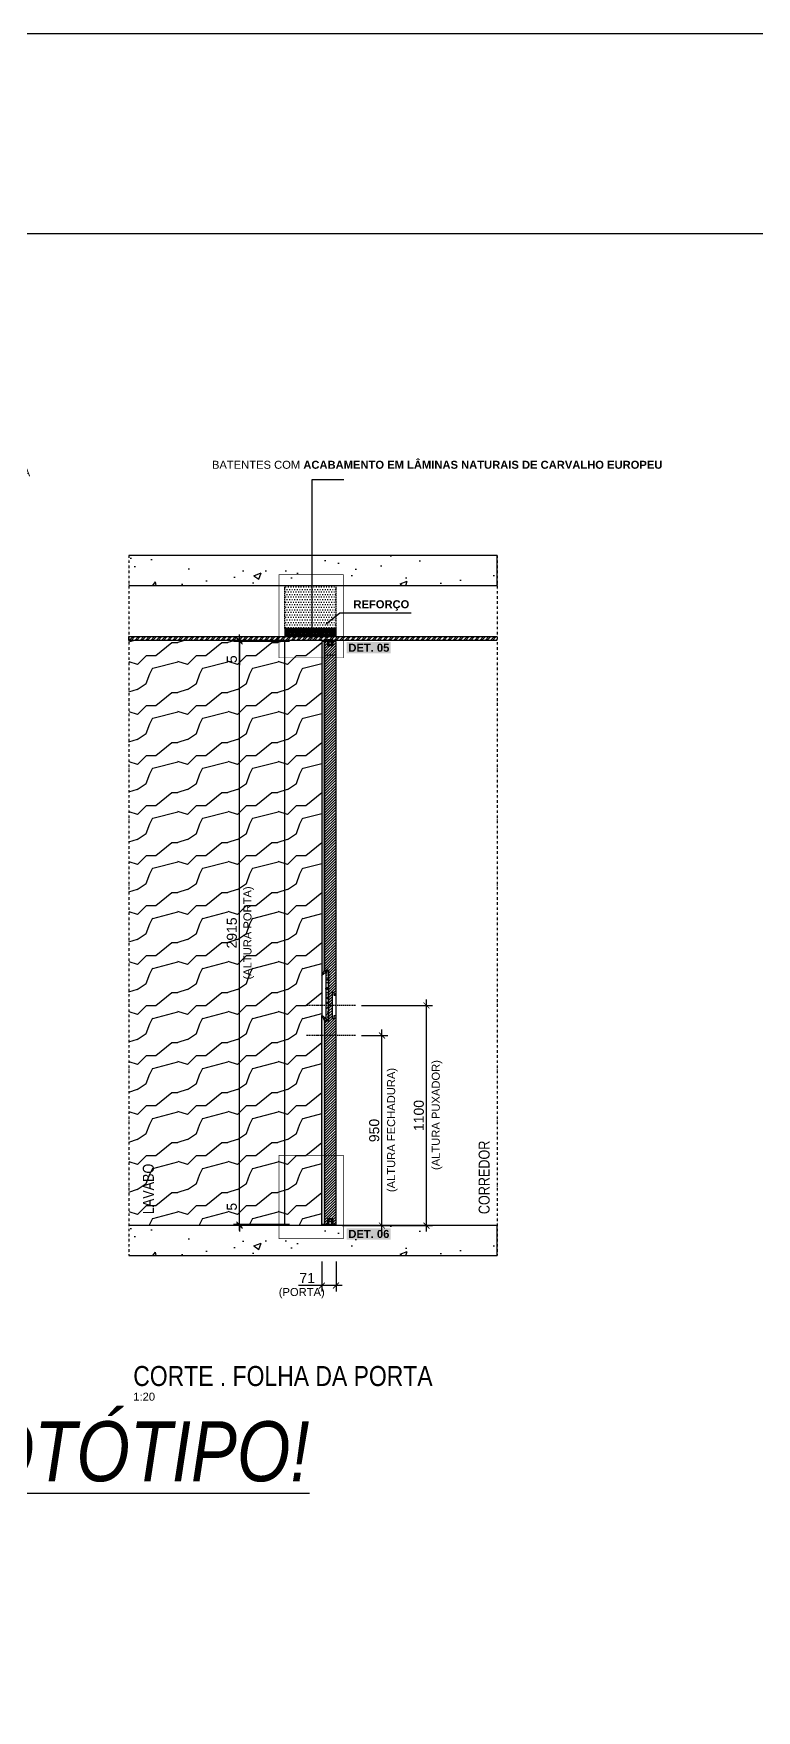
# Model space of a CAD drawing. Header units: millimetres. Extents: x -63251 to 507826, y 5339 to 217512.
# Drawn here: x 91120 to 94732, y 91065 to 99447 of the extents above; entities that cross this region are included whole.
import ezdxf
from ezdxf import colors
from ezdxf.entities.mleader import LeaderData, LeaderLine
from ezdxf.math import Vec2, Vec3

# ---------------------------------------------------------------- set-up
doc = ezdxf.new("R2010")
doc.units = ezdxf.units.MM
doc.header["$PDMODE"] = 3
doc.linetypes.add('TRAÇO 1-1', pattern=[9.525, 6.35, -3.175])
doc.linetypes.add('TRAÇO E PONTO 1-1', pattern=[25.4, 12.7, -6.35, 0, -6.35])
for name, color, linetype in [('_COMENTÁRIOS ARQ', 30, 'Continuous'), ('COTAS', 9, 'Continuous'), ('DETALHE', 10, 'Continuous'), ('FERRAGEM', 3, 'Continuous'), ('GESSO', 1, 'Continuous'), ('HACHURA', 21, 'Continuous'), ('MARCENARIA', 4, 'Continuous'), ('MARCENARIA . M', 4, 'Continuous'), ('PAREDE', 94, 'Continuous'), ('PROJEÇÃO', 8, 'Continuous'), ('TEXTO', 105, 'Continuous'), ('TEXTO TRAÇO PONTO', 105, 'TRAÇO E PONTO 1-1')]:
    doc.layers.add(name, color=color, linetype=linetype)
doc.layers.add('ARQ-COTA', color=12, linetype='Continuous', lineweight=9)
doc.styles.add('1-1', font='arial.ttf', dxfattribs={"height": 0.2})
doc.styles.add('PADRÃO', font='arial.ttf')
doc.styles.add('TITULO', font='swissck.ttf')
doc.dimstyles.new('1-2', dxfattribs={"dimscale": 2, "dimtxt": 2.5, "dimasz": 1.5, "dimexe": 1.5, "dimexo": 1.5, "dimtad": 1, "dimtxsty": 'PADRÃO', "dimblk": 'ARCHTICK', "dimcen": 2.5, "dimdle": 1.5, "dimclrd": 9, "dimclre": 9, "dimclrt": 6, "dimadec": 0, "dimazin": 0, "dimtfac": 1, "dimtmove": 0, "dimatfit": 3, "dimfxl": 1.25, "dimlwd": -1, "dimlwe": -1, "dimarcsym": 0})
doc.dimstyles.new('1-20', dxfattribs={"dimscale": 20, "dimtxt": 2.5, "dimasz": 1.5, "dimexe": 1.5, "dimexo": 1.5, "dimtad": 1, "dimtxsty": 'PADRÃO', "dimblk": 'ARCHTICK', "dimcen": 2.5, "dimdle": 1.5, "dimclrd": 9, "dimclre": 9, "dimclrt": 6, "dimadec": 0, "dimazin": 0, "dimtfac": 1, "dimtmove": 0, "dimatfit": 3, "dimfxl": 1.25, "dimlwd": -1, "dimlwe": -1, "dimarcsym": 0})
pattern_1 = [(217.5, (412.364, 6942.985), (0.8000156, -24.470662), [0, -19.304, 0, -21.59, 0, -20.6375]), (187.5, (412.364, 6942.985), (-22.476164, -35.841255), [0, -10.414, 0, -17.399, 0, -6.6675]), (147.5, (427.985, 6942.985), (-39.5496185, -0.0718592), [0, -6.35, 0, -22.86, 0, -29.845]), (137.5, (427.985, 6942.985), (-38.177823, -11.146466), [0, -3.175, 0, -14.986, 0, -17.145])]

# ---------------------------------------------------------------- blocks, each defined once
blk = doc.blocks.new('_ArchTick')
at = {"color": 0, "linetype": 'ByBlock', "const_width": 0.15}
blk.add_lwpolyline([(-0.5, -0.5), (0.5, 0.5)], dxfattribs=at)
blk = doc.blocks.new('*D1523')
at = {"layer": 'Defpoints', "color": 0, "transparency": 16777216}
for p in [(92728.2, 94589), (93083.1, 94589), (92860.1, 93489)]:
    blk.add_point(p, dxfattribs=at)
at = {"layer": 'PAREDE', "color": 9, "transparency": 16777216}
for p, q in [((92758.2, 94589), (93113.1, 94589)), ((93083.1, 93459), (93083.1, 94619)), ((92890.1, 93489), (93113.1, 93489))]:
    blk.add_line(p, q, dxfattribs=at)
at = {"layer": 'PAREDE', "color": 9, "transparency": 16777216, "xscale": 30, "yscale": 30, "zscale": 30}
for p, rotation in [((93083.1, 94589), 90), ((93083.1, 93489), 270)]:
    blk.add_blockref('_ArchTick', p, dxfattribs=dict(at, rotation=rotation))
at = {"layer": 'PAREDE', "color": 6, "transparency": 16777216, "insert": (93045, 94039), "char_height": 50, "attachment_point": 5, "rotation": 90, "style": 'PADRÃO'}
blk.add_mtext('1100', dxfattribs=at)
blk = doc.blocks.new('*D1524')
at = {"layer": 'Defpoints', "color": 0, "transparency": 16777216}
for p in [(92728.2, 94439), (92860.1, 94439), (92631, 93489)]:
    blk.add_point(p, dxfattribs=at)
at = {"layer": 'PAREDE', "color": 9, "transparency": 16777216}
for p, q in [((92860.1, 93459), (92860.1, 94469)), ((92758.2, 94439), (92890.1, 94439)), ((92661, 93489), (92890.1, 93489))]:
    blk.add_line(p, q, dxfattribs=at)
at = {"layer": 'PAREDE', "color": 9, "transparency": 16777216, "xscale": 30, "yscale": 30, "zscale": 30}
for p, rotation in [((92860.1, 94439), 90), ((92860.1, 93489), 270)]:
    blk.add_blockref('_ArchTick', p, dxfattribs=dict(at, rotation=rotation))
at = {"layer": 'PAREDE', "color": 6, "transparency": 16777216, "insert": (92822, 93964), "char_height": 50, "attachment_point": 5, "rotation": 90, "style": 'PADRÃO'}
blk.add_mtext('950', dxfattribs=at)
blk = doc.blocks.new('*D1525')
at = {"layer": 'Defpoints', "color": 0, "transparency": 16777216}
for p in [(92148.7, 96409), (92428.7, 96409), (92428.7, 93494)]:
    blk.add_point(p, dxfattribs=at)
at = {"layer": 'MARCENARIA . M', "color": 9, "transparency": 16777216}
for p, q in [((92398.7, 96409), (92118.7, 96409)), ((92148.7, 93464), (92148.7, 96439)), ((92398.7, 93494), (92118.7, 93494))]:
    blk.add_line(p, q, dxfattribs=at)
at = {"layer": 'MARCENARIA . M', "color": 9, "transparency": 16777216, "xscale": 30, "yscale": 30, "zscale": 30}
for p, rotation in [((92148.7, 96409), 90), ((92148.7, 93494), 270)]:
    blk.add_blockref('_ArchTick', p, dxfattribs=dict(at, rotation=rotation))
at = {"layer": 'MARCENARIA . M', "color": 6, "transparency": 16777216, "insert": (92110.6, 94951.5), "char_height": 50, "attachment_point": 5, "rotation": 90, "style": 'PADRÃO'}
blk.add_mtext('2915', dxfattribs=at)
blk = doc.blocks.new('*D1526')
at = {"layer": 'Defpoints', "color": 0, "transparency": 16777216}
for p in [(92148.7, 96409), (92428.7, 96414), (92428.7, 96409)]:
    blk.add_point(p, dxfattribs=at)
at = {"layer": 'MARCENARIA . M', "color": 9, "transparency": 16777216}
for p, q in [((92398.7, 96414), (92118.7, 96414)), ((92398.7, 96409), (92118.7, 96409)), ((92148.7, 96414), (92148.7, 96444)), ((92148.7, 96414), (92148.7, 96409)), ((92148.7, 96409), (92148.7, 96290.8))]:
    blk.add_line(p, q, dxfattribs=at)
at = {"layer": 'MARCENARIA . M', "color": 9, "transparency": 16777216, "xscale": 30, "yscale": 30, "zscale": 30}
for p, rotation in [((92148.7, 96414), 270), ((92148.7, 96409), 90)]:
    blk.add_blockref('_ArchTick', p, dxfattribs=dict(at, rotation=rotation))
at = {"layer": 'MARCENARIA . M', "color": 6, "transparency": 16777216, "insert": (92110.7, 96319.9), "char_height": 50, "attachment_point": 5, "rotation": 90, "style": 'PADRÃO'}
blk.add_mtext('5', dxfattribs=at)
blk = doc.blocks.new('*D1527')
at = {"layer": 'Defpoints', "color": 0, "transparency": 16777216}
for p in [(92148.7, 93494), (92428.7, 93494), (92428.7, 93489)]:
    blk.add_point(p, dxfattribs=at)
at = {"layer": 'MARCENARIA . M', "color": 9, "transparency": 16777216}
for p, q in [((92148.7, 93494), (92148.7, 93612.1)), ((92398.7, 93494), (92118.7, 93494)), ((92398.7, 93489), (92118.7, 93489)), ((92148.7, 93489), (92148.7, 93494)), ((92148.7, 93489), (92148.7, 93459))]:
    blk.add_line(p, q, dxfattribs=at)
at = {"layer": 'MARCENARIA . M', "color": 9, "transparency": 16777216, "xscale": 30, "yscale": 30, "zscale": 30}
for p, rotation in [((92148.7, 93494), 270), ((92148.7, 93489), 90)]:
    blk.add_blockref('_ArchTick', p, dxfattribs=dict(at, rotation=rotation))
at = {"layer": 'MARCENARIA . M', "color": 6, "transparency": 16777216, "insert": (92110.7, 93583), "char_height": 50, "attachment_point": 5, "rotation": 90, "style": 'PADRÃO'}
blk.add_mtext('5', dxfattribs=at)
blk = doc.blocks.new('*D1528')
at = {"layer": 'Defpoints', "color": 0, "transparency": 16777216}
for p in [(92560, 93339), (92631, 93339), (92560, 93189)]:
    blk.add_point(p, dxfattribs=at)
at = {"layer": 'PAREDE', "color": 9, "transparency": 16777216}
for p, q in [((92560, 93309), (92560, 93159)), ((92631, 93309), (92631, 93159)), ((92560, 93189), (92443.5, 93189)), ((92661, 93189), (92560, 93189))]:
    blk.add_line(p, q, dxfattribs=at)
at = {"layer": 'PAREDE', "color": 9, "transparency": 16777216, "xscale": 30, "yscale": 30, "zscale": 30, "rotation": 180}
blk.add_blockref('_ArchTick', (92560, 93189), dxfattribs=at)
at = {"layer": 'PAREDE', "color": 9, "transparency": 16777216, "xscale": 30, "yscale": 30, "zscale": 30}
blk.add_blockref('_ArchTick', (92631, 93189), dxfattribs=at)
at = {"layer": 'PAREDE', "color": 6, "transparency": 16777216, "insert": (92486.8, 93226.6), "char_height": 50, "attachment_point": 5, "style": 'PADRÃO'}
blk.add_mtext('71', dxfattribs=at)
blk = doc.blocks.new('*D1830')
at = {"layer": 'ARQ-COTA', "color": 9, "transparency": 16777216}
blk.add_line((92570, 96340), (92634, 96340), dxfattribs=at)
at = {"layer": 'Defpoints', "color": 0, "transparency": 16777216}
for p in [(92573, 96340), (92631, 96340), (92631, 96340)]:
    blk.add_point(p, dxfattribs=at)
at = {"layer": 'ARQ-COTA', "color": 9, "transparency": 16777216, "xscale": 3, "yscale": 3, "zscale": 3, "rotation": 180}
blk.add_blockref('_ArchTick', (92573, 96340), dxfattribs=at)
at = {"layer": 'ARQ-COTA', "color": 9, "transparency": 16777216, "xscale": 3, "yscale": 3, "zscale": 3}
blk.add_blockref('_ArchTick', (92631, 96340), dxfattribs=at)
at = {"layer": 'ARQ-COTA', "color": 6, "transparency": 16777216, "insert": (92602, 96343.8), "char_height": 5, "attachment_point": 5, "style": 'PADRÃO'}
blk.add_mtext('58', dxfattribs=at)

msp = doc.modelspace()

# ---------------------------------------------------------------- hatches: boundary and pattern name
at = {"layer": 'HACHURA'}
h = msp.add_hatch(dxfattribs=at)
h.set_pattern_fill('AR-CONC', color=21, scale=2)
h.set_pattern_definition([(50, (48542.07, 74136.82), (364.3693, -31.8782), [38.1, -419.1]), (355, (48542.07, 74136.82), (-70.4868, 382.1137), [30.48, -335.2812]), (100.45144, (48572.43, 74134.17), (293.8825, 350.2355), [32.38, -356.1805]), (46.1842, (48542.07, 74238.42), (542.158, -84.0847), [57.15, -628.65]), (96.6356, (48587.25, 74231.4), (474.808, 494.852), [48.57, -534.271]), (351.1842, (48542.07, 74238.4), (474.808, 494.852), [45.72, -502.9195]), (21, (48592.87, 74213.02), (303.2288, -204.5304), [38.1, -419.1]), (326, (48592.87, 74213.02), (123.604, 368.376), [30.48, -335.28]), (71.45144, (48618.14, 74195.98), (426.8328, 163.8455), [32.38, -356.18]), (37.5, (48542.07, 74136.82), (6.1772, 169.11008), [0, -331.216, 0, -340.36, 0, -336.55]), (7.5, (48542.07, 74136.82), (133.6393, 200.36115), [0, -194.056, 0, -323.596, 0, -128.27]), (327.5, (48428.79, 74136.82), (271.1812, -11.4575), [0, -127, 0, -396.24, 0, -525.78]), (317.5, (48377.99, 74136.82), (296.2584, 50.853), [0, -165.1, 0, -263.144, 0, -373.38])])
h.paths.add_polyline_path([(91596.038, 96838.952), (91596.038, 96688.952), (93438.027, 96688.952), (93438.027, 96838.952)])
h = msp.add_hatch(dxfattribs=at)
h.set_pattern_fill('ANSI32', color=8, scale=2)
h.set_pattern_definition([(45, (48562.07, 71185.824), (-13.470384, 13.470384), []), (45, (48571.05, 71185.824), (-13.470384, 13.470384), [])])
h.paths.add_polyline_path([(93436.027, 96413.952), (93436.027, 96432.952), (91596.038, 96432.952), (91596.038, 96413.952)])
at = {"layer": 'HACHURA', "ltscale": 0.3}
h = msp.add_hatch(dxfattribs=at)
h.set_pattern_fill('LEGNO5', color=21, scale=250, angle=90, pattern_type=2)
h.set_pattern_definition([(63.4349, (23449.27, -12755.02), (-250.00033, -249.99979), [33.541, -525.476]), (14.5742, (23464.271, -12725.0195), (-6750.00055216, -1749.99822292), [129.156, -12786.4355]), (342.4744, (23339.271, -12692.52), (3999.9992282, -1250.0020671), [49.81225, -4931.4025]), (45, (23386.77, -12707.52), (7e-14, 250.00008), [63.6395, -289.91375]), (0, (23431.77, -12662.52), (250, 250), [47.5, -202.5]), (39.0939, (23479.271, -12662.52), (2749.9984775, 2250.0020078), [103.07775, -5050.8045]), (0, (23559.27, -12597.52), (250, 250), [30, -220]), (17.5256, (23339.271, -12597.52), (-3999.9992282, -1250.0020671), [49.81225, -4931.4025]), (33.6901, (23386.77, -12582.52), (-499.99989, -250.000334), [54.08325, -847.3045]), (69.7751, (23431.771, -12552.52), (1000.0020839, 2749.9993161), [50.62125, -5011.493])])
h.paths.add_polyline_path([(92560.033, 93488.952), (91596.038, 93488.952), (91596.038, 96413.952), (92560.033, 96413.952)])
at = {"layer": 'HACHURA', "true_color": 0x636466}
h = msp.add_hatch(dxfattribs=at)
h.set_pattern_fill('PATRON00077', color=251, scale=40, angle=135, pattern_type=2)
h.set_pattern_definition([(135, (32321.25, -12772.54), (-56.568542, 4e-15), [2, -38]), (225, (32300.036, -12771.125), (-7e-15, -56.568542), [4, -36]), (180, (32308.521, -12773.953), (-28.284271, -28.284271), [2.828, -8.484, 2.828, -5.656, 19.8, -16.9725425]), (180, (32324.078, -12772.54), (-28.284271, -28.284271), [2.8284, -5.6568, 2.8284, -45.2549425]), (180, (32311.35, -12765.468), (-28.284271, -28.284271), [2.8284, -53.740142]), (180, (32309.936, -12761.225), (-28.284271, -28.284271), [2.8284, -53.740142]), (180, (32311.35, -12768.297), (-28.284271, -28.284271), [2.8284, -53.740142]), (180, (32311.35, -12771.125), (-28.284271, -28.284271), [5.6568, -50.911742]), (180, (32283.066, -12785.267), (-28.284271, -28.284271), [5.6568, -50.911742]), (180, (32312.764, -12775.368), (-28.284271, -28.284271), [11.3136, -45.254942]), (180, (32312.764, -12778.196), (-28.284271, -28.284271), [11.3136, -45.254942]), (180, (32285.894, -12768.297), (-28.284271, -28.284271), [11.3136, -45.254942]), (180, (32311.35, -12782.44), (-28.284271, -28.284271), [8.48528, -48.083262]), (180, (32312.764, -12792.338), (-28.284271, -28.284271), [8.48528, -48.083262]), (180, (32312.764, -12786.68), (-28.284271, -28.284271), [8.48528, -48.083262]), (180, (32285.894, -12776.782), (-28.284271, -28.284271), [14.142136, -42.426406]), (180, (32287.308, -12781.024), (-28.284271, -28.284271), [14.142136, -42.426406]), (180, (32291.55, -12771.125), (-28.284271, -28.284271), [19.79899, -36.769553]), (161.565051, (32315.593, -12772.54), (-28.2842713, 28.2842712), [4.472136, -84.970583]), (161.565051, (32301.45, -12775.368), (-28.2842713, 28.2842712), [4.472136, -84.970583]), (161.565051, (32305.693, -12773.953), (-28.2842713, 28.2842712), [4.472136, -84.970583]), (161.565051, (32319.835, -12771.125), (-28.2842713, 28.2842712), [8.944272, -80.498447]), (161.565051, (32301.45, -12778.196), (-28.2842713, 28.2842712), [13.416408, -76.026311]), (161.565051, (32302.865, -12782.439), (-28.2842713, 28.2842712), [17.888544, -71.554175]), (161.565051, (32304.279, -12786.681), (-28.2842713, 28.2842712), [17.888544, -71.554175]), (161.565051, (32300.036, -12799.41), (-28.2842713, 28.2842712), [17.888544, -71.554175]), (161.565051, (32302.865, -12796.58), (-28.2842713, 28.2842712), [22.36068, -67.082039]), (161.565051, (32304.279, -12792.338), (-28.2842713, 28.2842712), [22.36068, -67.082039]), (198.434949, (32305.693, -12771.125), (-28.2842712, -28.2842712), [4.472136, -84.970583]), (198.434949, (32312.764, -12772.54), (-28.2842712, -28.2842712), [4.472136, -84.970583]), (198.434949, (32321.25, -12772.54), (-28.2842712, -28.2842712), [8.944272, -80.498447]), (198.434949, (32308.521, -12768.297), (-28.2842712, -28.2842712), [8.944272, -80.498447]), (198.434949, (32325.492, -12773.953), (-28.2842712, -28.2842712), [13.416408, -76.026311]), (198.434949, (32328.32, -12776.782), (-28.2842712, -28.2842712), [17.888544, -71.554175]), (198.434949, (32301.45, -12752.74), (-28.2842712, -28.2842712), [17.888544, -71.554175]), (198.434949, (32308.521, -12765.468), (-28.2842712, -28.2842712), [17.888544, -71.554175]), (198.434949, (32305.693, -12756.983), (-28.2842712, -28.2842712), [22.36068, -67.082039]), (198.434949, (32307.107, -12761.225), (-28.2842712, -28.2842712), [22.36068, -67.082039])])
h.paths.add_polyline_path([(92376.033, 96473.952), (92376.033, 96433.952), (92631.033, 96433.952), (92631.033, 96473.952)])
at = {"layer": 'HACHURA'}
h = msp.add_hatch(dxfattribs=at)
h.set_pattern_fill('AR-CONC', color=21, scale=2)
h.set_pattern_definition([(50, (48542.07, 70786.82), (364.3693, -31.8782), [38.1, -419.1]), (355, (48542.07, 70786.82), (-70.4868, 382.1137), [30.48, -335.2812]), (100.45144, (48572.43, 70784.17), (293.8825, 350.2355), [32.38, -356.1805]), (46.1842, (48542.07, 70888.42), (542.158, -84.0847), [57.15, -628.65]), (96.6356, (48587.25, 70881.4), (474.808, 494.852), [48.57, -534.271]), (351.1842, (48542.07, 70888.4), (474.808, 494.852), [45.72, -502.9195]), (21, (48592.87, 70863.02), (303.2288, -204.5304), [38.1, -419.1]), (326, (48592.87, 70863.02), (123.604, 368.376), [30.48, -335.28]), (71.45144, (48618.14, 70845.98), (426.8328, 163.8455), [32.38, -356.18]), (37.5, (48542.07, 70786.82), (6.1772, 169.11008), [0, -331.216, 0, -340.36, 0, -336.55]), (7.5, (48542.07, 70786.82), (133.6393, 200.36115), [0, -194.056, 0, -323.596, 0, -128.27]), (327.5, (48428.79, 70786.82), (271.1812, -11.4575), [0, -127, 0, -396.24, 0, -525.78]), (317.5, (48377.99, 70786.82), (296.2584, 50.853), [0, -165.1, 0, -263.144, 0, -373.38])])
h.paths.add_polyline_path([(91596.038, 93488.952), (91596.038, 93338.952), (93438.027, 93338.952), (93438.027, 93488.952)])
at = {"layer": 'MARCENARIA . M'}
h = msp.add_hatch(dxfattribs=at)
h.set_pattern_fill('AR-SAND', color=10, scale=0.5, angle=180)
h.set_pattern_definition(pattern_1)
h.paths.add_polyline_path([(92573.033, 94764.953), (92560.031, 94738.952), (92560.033, 96408.952), (92573.031, 96408.952)])
h = msp.add_hatch(dxfattribs=at)
h.set_pattern_fill('AR-SAND', color=10, scale=0.5, angle=126.8699154)
h.set_pattern_definition([(164.369915, (221515.243, 109993.323), (-19.0965154, -15.3224156), [0, -19.304, 0, -21.59, 0, -20.6375]), (134.369915, (221515.243, 109993.323), (-42.1587014, -3.523835), [0, -10.414, 0, -17.399, 0, -6.6675]), (94.369915, (221524.616, 109980.826), (-23.7872683, 31.596572), [0, -6.35, 0, -22.86, 0, -29.845]), (84.369915, (221524.616, 109980.826), (-31.823874, 23.8543685), [0, -3.175, 0, -14.986, 0, -17.145])])
h.paths.add_polyline_path([(92573.033, 94764.953), (92560.033, 94738.952), (92593.034, 94764.953)])
h = msp.add_hatch(dxfattribs=at)
h.set_pattern_fill('AR-SAND', color=10, scale=0.5, angle=180)
h.set_pattern_definition([(217.5, (158103.417, 207011.082), (0.8000156, -24.470662), [0, -19.304, 0, -21.59, 0, -20.6375]), (187.5, (158103.417, 207011.082), (-22.476164, -35.841255), [0, -10.414, 0, -17.399, 0, -6.6675]), (147.5, (158119.038, 207011.082), (-39.5496185, -0.0718592), [0, -6.35, 0, -22.86, 0, -29.845]), (137.5, (158119.038, 207011.082), (-38.177823, -11.146466), [0, -3.175, 0, -14.986, 0, -17.145])])
h.paths.add_polyline_path([(92580.034, 94754.71), (92593.034, 94764.953), (92593.034, 94512.952), (92580.033, 94523.195)])
h = msp.add_hatch(dxfattribs=at)
h.set_pattern_fill('AR-SAND', color=10, scale=0.5, angle=180)
h.set_pattern_definition(pattern_1)
h.paths.add_polyline_path([(92573.033, 94512.952), (92560.031, 94538.952), (92560.033, 93493.952), (92573.031, 93493.952)])
h = msp.add_hatch(dxfattribs=at)
h.set_pattern_fill('AR-SAND', color=10, scale=0.5, angle=126.8699154)
h.set_pattern_definition([(164.369915, (221515.243, 109863.323), (-19.0965154, -15.3224156), [0, -19.304, 0, -21.59, 0, -20.6375]), (134.369915, (221515.243, 109863.323), (-42.1587014, -3.523835), [0, -10.414, 0, -17.399, 0, -6.6675]), (94.369915, (221524.616, 109850.826), (-23.7872683, 31.596572), [0, -6.35, 0, -22.86, 0, -29.845]), (84.369915, (221524.616, 109850.826), (-31.823874, 23.8543685), [0, -3.175, 0, -14.986, 0, -17.145])])
h.paths.add_polyline_path([(92573.033, 94512.952), (92560.033, 94538.952), (92593.034, 94512.952)])
at = {"layer": 'PROJEÇÃO', "linetype": 'TRAÇO 1-1'}
h = msp.add_hatch(dxfattribs=at)
h.set_pattern_fill('DOTS', color=8, scale=8)
h.set_pattern_definition([(0, (32328.32, -12754.282), (6.35, 12.7), [0, -12.7])])
h.paths.add_polyline_path([(92376.033, 96688.952), (92376.033, 96473.952), (92631.033, 96473.952), (92631.033, 96688.952)])
h = msp.add_hatch(dxfattribs=at)
h.set_pattern_fill('ANSI31', color=8, scale=3)
h.set_pattern_definition([(45, (32328.32, -12756.782), (-6.7351921, 6.7351921), [])])
h.paths.add_polyline_path([(92631.033, 96408.952), (92614.533, 96408.952), (92614.533, 96387.948), (92589.533, 96387.948), (92589.533, 96408.952), (92573.033, 96408.952), (92573.033, 94764.952), (92593.034, 94764.953), (92593.034, 94512.952), (92573.033, 94512.952), (92573.033, 93493.952), (92589.533, 93493.952), (92589.532, 93523.956), (92614.532, 93523.959), (92614.533, 93493.954), (92631.033, 93493.952), (92631.033, 94538.952), (92621.033, 94538.952), (92621.033, 94523.952), (92611.033, 94523.952), (92611.033, 94653.952), (92621.033, 94653.952), (92621.033, 94638.952), (92631.033, 94638.952)])

# ---------------------------------------------------------------- linework, layer by layer
at = {"layer": 'DETALHE', "linetype": 'TRAÇO 1-1', "ltscale": 0.4, "const_width": 3}
for points in [[(92667.911, 96326.566), (92667.911, 96742.424), (92345.683, 96742.424), (92345.683, 96326.566)], [(92667.911, 93423.688), (92667.911, 93839.546), (92345.683, 93839.546), (92345.683, 93423.688)]]:
    msp.add_lwpolyline(points, close=True, dxfattribs=at)
at = {"layer": 'FERRAGEM'}
for points in [[(92376.033, 96433.952), (92631.033, 96433.952), (92631.033, 96473.952), (92376.033, 96473.952)], [(92588.533, 96406.948), (92615.533, 96406.948), (92615.533, 96408.948), (92588.533, 96408.948)]]:
    msp.add_lwpolyline(points, close=True, dxfattribs=at)
at = {"layer": 'FERRAGEM', "elevation": 0}
for points in [[(92588.533, 96413.953), (92615.533, 96413.953), (92615.533, 96415.953), (92588.533, 96415.953)], [(92614.533, 96406.948), (92589.533, 96406.948), (92589.533, 96387.948), (92614.533, 96387.948)], [(92612.533, 96406.948), (92591.533, 96406.948), (92591.533, 96389.948), (92612.533, 96389.948)], [(92609.033, 96413.953), (92595.033, 96413.953), (92595.033, 96394.953), (92609.033, 96394.953)], [(92588.533, 93493.957), (92615.533, 93493.957), (92615.533, 93491.957), (92588.533, 93491.957)], [(92588.533, 93490.957), (92615.533, 93490.957), (92615.533, 93488.957), (92588.533, 93488.957)], [(92614.533, 93493.957), (92589.533, 93493.957), (92589.533, 93523.957), (92614.533, 93523.957)], [(92612.533, 93493.957), (92591.533, 93493.957), (92591.533, 93521.957), (92612.533, 93521.957)], [(92609.033, 93490.957), (92595.033, 93490.957), (92595.033, 93509.957), (92609.033, 93509.957)]]:
    msp.add_lwpolyline(points, close=True, dxfattribs=at)
at = {"layer": 'GESSO', "color": 1}
msp.add_lwpolyline([(93436.027, 96413.952), (91596.038, 96413.952), (91596.038, 96432.952), (93436.027, 96432.952)], dxfattribs=at)
at = {"layer": 'MARCENARIA'}
msp.add_lwpolyline([(92582.225, 96496.452), (92650.597, 96552.013), (93007.044, 96552.013)], dxfattribs=at)
for points in [[(92631.033, 96408.952), (92614.533, 96408.952), (92614.533, 96387.948), (92589.533, 96387.948), (92589.533, 96408.952), (92573.033, 96408.952), (92573.033, 94764.953), (92593.034, 94764.953), (92593.034, 94512.952), (92573.033, 94512.952), (92573.033, 93493.952), (92589.533, 93493.952), (92589.532, 93523.956), (92614.532, 93523.959), (92614.533, 93493.954), (92631.033, 93493.952)], [(92631.033, 94538.952), (92631.033, 94638.952), (92621.033, 94638.952), (92621.033, 94653.952), (92611.033, 94653.952), (92611.033, 94523.952), (92621.033, 94523.952), (92621.033, 94538.952)]]:
    msp.add_lwpolyline(points, close=True, dxfattribs=at)
at = {"layer": 'MARCENARIA . M', "color": 3}
msp.add_line((85003.43, 98447.06), (95253.816, 98447.06), dxfattribs=at)
msp.add_lwpolyline([(95253.816, 99447.06), (95253.816, 87777.159), (85003.43, 87777.159), (85003.43, 99447.06)], close=True, dxfattribs=at)
at = {"layer": 'MARCENARIA . M', "color": 254, "linetype": 'TRAÇO 1-1', "ltscale": 0.5}
msp.add_circle((92602.033, 93515.957), 6, dxfattribs=at)
at = {"layer": 'PAREDE'}
msp.add_line((92376.033, 93488.952), (92376.033, 96413.952), dxfattribs=at)
at = {"layer": 'PAREDE', "color": 10, "linetype": 'TRAÇO 1-1'}
for p, q in [((92728.206, 94588.952), (92483.824, 94588.952)), ((92728.206, 94438.952), (92483.824, 94438.952))]:
    msp.add_line(p, q, dxfattribs=at)
at = {"layer": 'PAREDE'}
for points in [[(91596.038, 96688.952), (93436.027, 96688.952), (93436.027, 96838.952), (91596.038, 96838.952)], [(91596.038, 93338.952), (93436.027, 93338.952), (93436.027, 93488.952), (91596.038, 93488.952)]]:
    msp.add_lwpolyline(points, dxfattribs=at)
at = {"layer": 'PAREDE', "color": 10, "linetype": 'ByBlock', "elevation": 0}
for points in [[(92560.033, 96408.952), (92560.033, 94738.952), (92573.033, 94764.953), (92573.033, 96408.952), (92560.033, 96408.952)], [(92560.033, 93493.952), (92560.033, 94538.952), (92573.033, 94512.952), (92573.033, 93493.952), (92560.033, 93493.952)]]:
    msp.add_lwpolyline(points, dxfattribs=at)
at = {"layer": 'PAREDE', "color": 10, "linetype": 'ByBlock'}
msp.add_lwpolyline([(92593.034, 94764.953), (92560.033, 94738.952), (92573.033, 94764.953)], close=True, dxfattribs=at)
msp.add_lwpolyline([(92560.033, 94738.952), (92560.033, 94538.952)], dxfattribs=at)
at = {"layer": 'PAREDE', "color": 10, "linetype": 'ByBlock', "elevation": 0}
for points in [[(92580.033, 94523.195), (92593.034, 94512.952), (92593.034, 94764.953), (92580.034, 94754.71)], [(92593.034, 94512.952), (92560.033, 94538.952), (92573.033, 94512.952)]]:
    msp.add_lwpolyline(points, close=True, dxfattribs=at)
at = {"layer": 'PROJEÇÃO', "color": 8, "linetype": 'TRAÇO 1-1'}
for p, q in [((92376.033, 96473.952), (92376.033, 96688.952)), ((92631.033, 96473.952), (92631.033, 96688.952))]:
    msp.add_line(p, q, dxfattribs=at)
at = {"layer": 'TEXTO TRAÇO PONTO'}
for p, q in [((91596.038, 96838.952), (91596.038, 93338.952)), ((93436.027, 96838.952), (93436.027, 93338.952))]:
    msp.add_line(p, q, dxfattribs=at)

# ---------------------------------------------------------------- texts
at = {"layer": '_COMENTÁRIOS ARQ', "insert": (87821.177, 92510.707), "char_height": 300, "attachment_point": 1, "style": 'TITULO'}
msp.add_mtext_dynamic_manual_height_columns('{\\fSwis721 BlkCn BT|b0|i1|c0|p34;\\LAGUARDANDO PROTÓTIPO!}', width=7956.6744, gutter_width=25, heights=[0], dxfattribs=at)
at = {"layer": 'COTAS', "color": 6, "char_height": 40, "width": 1350, "attachment_point": 8, "rotation": 90, "style": 'PADRÃO'}
for s, insert in [('(ALTURA PORTA)', (92220.456, 94951.452)), ('(ALTURA PUXADOR)', (93161.396, 94041.452)), ('(ALTURA FECHADURA)', (92938.398, 93966.452))]:
    msp.add_mtext(s, dxfattribs=dict(at, insert=insert))
at = {"layer": 'COTAS', "color": 6, "insert": (92459.769, 93176.861), "char_height": 40, "width": 1348, "attachment_point": 2, "style": 'PADRÃO'}
msp.add_mtext('(PORTA)', dxfattribs=at)
at = {"layer": 'DETALHE', "color": 105, "char_height": 40, "width": 203.41444, "attachment_point": 1, "style": 'PADRÃO', "bg_fill": 1, "box_fill_scale": 1.2, "bg_fill_color": 50, "bg_fill_transparency": 0}
for s, insert in [('{\\fArial|b1|i0|c0|p34;DET. 05}', (92692.587, 96397.035)), ('{\\fArial|b1|i0|c0|p34;DET. 06}', (92692.587, 93467.077))]:
    msp.add_mtext(s, dxfattribs=dict(at, insert=insert))
at = {"layer": 'TEXTO', "char_height": 40, "style": 'PADRÃO'}
for s, insert, width, attachment_point in [('\\pxql;{\\fArial|b1|i0|c0|p34;\\C8;REFORÇO}', (93014.597, 96614.48), 593.31214, 2), ('1:20', (91617.933, 92653.559), 480, 1)]:
    msp.add_mtext(s, dxfattribs=dict(at, insert=insert, width=width, attachment_point=attachment_point))
at = {"layer": 'TEXTO', "color": 1, "char_height": 55, "width": 695.16158, "attachment_point": 7, "rotation": 90, "style": 'TITULO'}
for s, insert in [('\\pxql;{\\C10;CORREDOR}', (93399.377, 93545.977)), ('\\pxql;{\\C10;LAVABO}', (91721.59, 93545.977))]:
    msp.add_mtext(s, dxfattribs=dict(at, insert=insert))
at = {"layer": 'TEXTO', "color": 1, "insert": (91617.933, 92685.559), "char_height": 100, "width": 2667.84777, "attachment_point": 7, "style": 'TITULO'}
msp.add_mtext('CORTE . FOLHA DA PORTA', dxfattribs=at)

# ---------------------------------------------------------------- dimensions: what is measured, and where the dimension line sits
at = {"layer": 'ARQ-COTA'}
dim = msp.add_linear_dim(base=(92631.033, 96339.989), p1=(92573.031, 96339.989), p2=(92631.033, 96339.989), angle=180, dimstyle='1-2', dxfattribs=at)
dim.commit()
dim.dimension.update_dxf_attribs({"geometry": '*D1830', "text_midpoint": (92602.032, 96343.792)})
at = {"layer": 'MARCENARIA . M', "color": 2}
for base, p1, p2, picture, middle in [((92148.653, 96408.952), (92428.653, 93493.952), (92428.653, 96408.952), '*D1525', (92110.624, 94951.452)), ((92148.653, 96408.952), (92428.653, 96413.952), (92428.653, 96408.952), '*D1526', (92110.726, 96319.877)), ((92148.653, 93493.952), (92428.653, 93488.952), (92428.653, 93493.952), '*D1527', (92110.726, 93583.028))]:
    dim = msp.add_linear_dim(base=base, p1=p1, p2=p2, angle=90, dimstyle='1-20', dxfattribs=at)
    dim.commit()
    dim.dimension.update_dxf_attribs({"geometry": picture, "text_midpoint": middle})
at = {"layer": 'PAREDE', "color": 6}
for base, p1, p2, angle, picture, middle in [((93083.051, 94588.952), (92860.053, 93488.952), (92728.206, 94588.952), 90, '*D1523', (93045.022, 94038.952)), ((92860.053, 94438.952), (92631.033, 93488.952), (92728.206, 94438.952), 90, '*D1524', (92822.024, 93963.952)), ((92560.033, 93188.952), (92631.033, 93338.952), (92560.033, 93338.952), 180, '*D1528', (92486.752, 93226.555))]:
    dim = msp.add_linear_dim(base=base, p1=p1, p2=p2, angle=angle, dimstyle='1-20', dxfattribs=at)
    dim.commit()
    dim.dimension.update_dxf_attribs({"geometry": picture, "text_midpoint": middle})

# ---------------------------------------------------------------- leaders
at = {"layer": 'COTAS'}
ml = msp.add_multileader_mtext('Standard', dxfattribs=at)
ml.set_content('PORTAS DE GIRO COM {\\fArial|b1|i0|c0|p34;\\C10;ACABAMENTO} {\\fArial|b1|i0|c0|p34;EM LÂMINAS NATURAIS DE CARVALHO EUROPEU}', color=105, style='1-1')
ml.set_leader_properties(color=256, linetype='ByLayer', lineweight=-1)
ml.build(insert=Vec2(0, 0))
ml.multileader.update_dxf_attribs({"text_left_attachment_type": 2, "text_right_attachment_type": 2, "dogleg_length": 0.36, "arrow_head_size": 20, "scale": 200})
ctx = ml.context
ctx.base_point, ctx.scale, ctx.char_height, ctx.arrow_head_size, ctx.landing_gap_size, ctx.plane_origin = Vec3(57220.537, 97218.736), 200, 40, 20, 40, Vec3(56243.021, 96904.568)
ctx.left_attachment, ctx.right_attachment, ctx.text_align_type = 2, 2, 1
notes = []
notes.append((ctx, [(1, (1, 1, 0), (58142.769, 97218.736), (-1, 0), 72, [(0, [(56578.435, 96408.952)], 0, []), (1, [(59053.822, 96408.952), (59053.822, 97218.736)], 0, [])])]))
ctx.mtext.insert, ctx.mtext.width, ctx.mtext.alignment, ctx.mtext.flow_direction = Vec3(57645.653, 97345.285), 923.88687, 2, 5
ml = msp.add_multileader_mtext('Standard', dxfattribs=at)
ml.set_content('BATENTES COM {\\fArial|b1|i0|c0|p34;\\C10;ACABAMENTO} {\\fArial|b1|i0|c0|p34;EM LÂMINAS NATURAIS DE CARVALHO EUROPEU}', color=105, style='1-1')
ml.set_leader_properties(color=256, linetype='ByLayer', lineweight=-1)
ml.build(insert=Vec2(0, 0))
ml.multileader.update_dxf_attribs({"text_left_attachment_type": 2, "text_right_attachment_type": 2, "dogleg_length": 0.36, "arrow_head_size": 20, "scale": 200})
ctx = ml.context
ctx.base_point, ctx.scale, ctx.char_height, ctx.arrow_head_size, ctx.landing_gap_size, ctx.plane_origin = Vec3(61694.561, 97218.736), 200, 40, 20, 40, Vec3(61150.896, 96904.568)
ctx.left_attachment, ctx.right_attachment, ctx.text_align_type = 2, 2, 1
notes.append((ctx, [(0, (1, 1, 0), (61536.039, 97218.736), (1, 0), 158.522, [(0, [(61536.039, 96408.952)], 0, [])])]))
ctx.mtext.insert, ctx.mtext.width, ctx.mtext.alignment, ctx.mtext.flow_direction = Vec3(62161.368, 97311.61), 923.88687, 2, 5
ml = msp.add_multileader_mtext('Standard', dxfattribs=at)
ml.set_content('PORTAS DE GIRO COM {\\fArial|b1|i0|c0|p34;\\C10;ACABAMENTO} {\\fArial|b1|i0|c0|p34;EM LÂMINAS NATURAIS DE CARVALHO EUROPEU}', color=105, style='1-1')
ml.set_leader_properties(color=256, linetype='ByLayer', lineweight=-1)
ml.build(insert=Vec2(0, 0))
ml.multileader.update_dxf_attribs({"text_left_attachment_type": 2, "text_right_attachment_type": 2, "dogleg_length": 0.36, "arrow_head_size": 20, "scale": 200})
ctx = ml.context
ctx.base_point, ctx.scale, ctx.char_height, ctx.arrow_head_size, ctx.landing_gap_size, ctx.plane_origin = Vec3(67732.36, 97218.736), 200, 40, 20, 40, Vec3(66754.844, 96904.568)
ctx.left_attachment, ctx.right_attachment, ctx.text_align_type = 2, 2, 1
notes.append((ctx, [(1, (1, 1, 0), (68654.592, 97218.736), (-1, 0), 72, [(0, [(67090.258, 96408.952)], 0, []), (1, [(69565.645, 96408.952), (69565.645, 97218.736)], 0, [])])]))
ctx.mtext.insert, ctx.mtext.width, ctx.mtext.alignment, ctx.mtext.flow_direction = Vec3(68157.476, 97345.285), 923.88687, 2, 5
ml = msp.add_multileader_mtext('Standard', dxfattribs=at)
ml.set_content('BATENTES COM {\\fArial|b1|i0|c0|p34;\\C10;ACABAMENTO} {\\fArial|b1|i0|c0|p34;EM LÂMINAS NATURAIS DE CARVALHO EUROPEU}', color=105, style='1-1')
ml.set_leader_properties(color=256, linetype='ByLayer', lineweight=-1)
ml.build(insert=Vec2(0, 0))
ml.multileader.update_dxf_attribs({"text_left_attachment_type": 2, "text_right_attachment_type": 2, "dogleg_length": 0.36, "arrow_head_size": 20, "scale": 200})
ctx = ml.context
ctx.base_point, ctx.scale, ctx.char_height, ctx.arrow_head_size, ctx.landing_gap_size, ctx.plane_origin = Vec3(72177.66, 97218.736), 200, 40, 20, 40, Vec3(71633.996, 96904.568)
ctx.left_attachment, ctx.right_attachment, ctx.text_align_type = 2, 2, 1
notes.append((ctx, [(0, (1, 1, 0), (72019.139, 97218.736), (1, 0), 158.522, [(0, [(72019.139, 96408.952)], 0, [])])]))
ctx.mtext.insert, ctx.mtext.width, ctx.mtext.alignment, ctx.mtext.flow_direction = Vec3(72644.468, 97311.61), 923.88687, 2, 5
ml = msp.add_multileader_mtext('Standard', dxfattribs=at)
ml.set_content('PORTAS DE GIRO COM {\\fArial|b1|i0|c0|p34;\\C10;ACABAMENTO} {\\fArial|b1|i0|c0|p34;EM LÂMINAS NATURAIS DE CARVALHO EUROPEU}', color=105, style='1-1')
ml.set_leader_properties(color=256, linetype='ByLayer', lineweight=-1)
ml.build(insert=Vec2(0, 0))
ml.multileader.update_dxf_attribs({"text_left_attachment_type": 2, "text_right_attachment_type": 2, "dogleg_length": 0.36, "arrow_head_size": 20, "scale": 200})
ctx = ml.context
ctx.base_point, ctx.scale, ctx.char_height, ctx.arrow_head_size, ctx.landing_gap_size, ctx.plane_origin = Vec3(78712.612, 97218.736), 200, 40, 20, 40, Vec3(77735.097, 96904.568)
ctx.left_attachment, ctx.right_attachment, ctx.text_align_type = 2, 2, 1
notes.append((ctx, [(1, (1, 1, 0), (79634.844, 97218.736), (-1, 0), 72, [(0, [(78070.51, 96408.952)], 0, []), (1, [(80545.897, 96408.952), (80545.897, 97218.736)], 0, [])])]))
ctx.mtext.insert, ctx.mtext.width, ctx.mtext.alignment, ctx.mtext.flow_direction = Vec3(79137.728, 97345.285), 923.88687, 2, 5
ml = msp.add_multileader_mtext('Standard', dxfattribs=at)
ml.set_content('BATENTES COM {\\fArial|b1|i0|c0|p34;\\C10;ACABAMENTO} {\\fArial|b1|i0|c0|p34;EM LÂMINAS NATURAIS DE CARVALHO EUROPEU}', color=105, style='1-1')
ml.set_leader_properties(color=256, linetype='ByLayer', lineweight=-1)
ml.build(insert=Vec2(0, 0))
ml.multileader.update_dxf_attribs({"text_left_attachment_type": 2, "text_right_attachment_type": 2, "dogleg_length": 0.36, "arrow_head_size": 20, "scale": 200})
ctx = ml.context
ctx.base_point, ctx.scale, ctx.char_height, ctx.arrow_head_size, ctx.landing_gap_size, ctx.plane_origin = Vec3(83026.044, 97218.736), 200, 40, 20, 40, Vec3(82482.38, 96904.568)
ctx.left_attachment, ctx.right_attachment, ctx.text_align_type = 2, 2, 1
notes.append((ctx, [(0, (1, 1, 0), (82867.523, 97218.736), (1, 0), 158.522, [(0, [(82867.523, 96408.952)], 0, [])])]))
ctx.mtext.insert, ctx.mtext.width, ctx.mtext.alignment, ctx.mtext.flow_direction = Vec3(83492.852, 97311.61), 923.88687, 2, 5
ml = msp.add_multileader_mtext('Standard', dxfattribs=at)
ml.set_content('BATENTES COM {\\fArial|b1|i0|c0|p34;\\C10;ACABAMENTO} {\\fArial|b1|i0|c0|p34;EM LÂMINAS NATURAIS DE CARVALHO EUROPEU}', color=105, style='1-1')
ml.set_leader_properties(color=256, linetype='ByLayer', lineweight=-1)
ml.build(insert=Vec2(0, 0))
ml.multileader.update_dxf_attribs({"text_left_attachment_type": 2, "text_right_attachment_type": 2, "dogleg_length": 0.36, "arrow_head_size": 20, "scale": 200})
ctx = ml.context
ctx.base_point, ctx.scale, ctx.char_height, ctx.arrow_head_size, ctx.landing_gap_size, ctx.plane_origin = Vec3(87661.082, 97218.736), 200, 40, 20, 40, Vec3(87117.418, 96904.568)
ctx.left_attachment, ctx.right_attachment, ctx.text_align_type = 2, 2, 1
notes.append((ctx, [(0, (1, 1, 0), (87502.561, 97218.736), (1, 0), 158.522, [(0, [(87502.561, 96408.952)], 0, [])])]))
ctx.mtext.insert, ctx.mtext.width, ctx.mtext.alignment, ctx.mtext.flow_direction = Vec3(88127.89, 97311.61), 923.88687, 2, 5
ml = msp.add_multileader_mtext('Standard', dxfattribs=at)
ml.set_content('BATENTES COM {\\fArial|b1|i0|c0|p34;\\C10;ACABAMENTO} {\\fArial|b1|i0|c0|p34;EM LÂMINAS NATURAIS DE CARVALHO EUROPEU}', color=105, style='1-1')
ml.set_leader_properties(color=256, linetype='ByLayer', lineweight=-1)
ml.build(insert=Vec2(0, 0))
ml.multileader.update_dxf_attribs({"text_left_attachment_type": 2, "text_right_attachment_type": 2, "dogleg_length": 0.36, "arrow_head_size": 20, "scale": 200})
ctx = ml.context
ctx.base_point, ctx.scale, ctx.char_height, ctx.arrow_head_size, ctx.landing_gap_size, ctx.plane_origin = Vec3(92669.664, 97218.736), 200, 40, 20, 40, Vec3(92125.999, 96904.568)
ctx.left_attachment, ctx.right_attachment, ctx.text_align_type = 2, 2, 1
notes.append((ctx, [(0, (1, 1, 0), (92511.142, 97218.736), (1, 0), 158.522, [(0, [(92511.142, 96408.952)], 0, [])])]))
ctx.mtext.insert, ctx.mtext.width, ctx.mtext.alignment, ctx.mtext.flow_direction = Vec3(93136.472, 97311.61), 923.88687, 2, 5
ml = msp.add_multileader_mtext('Standard', dxfattribs=at)
ml.set_content('PORTAS DE GIRO COM {\\fArial|b1|i0|c0|p34;\\C10;ACABAMENTO} {\\fArial|b1|i0|c0|p34;EM LÂMINAS NATURAIS DE CARVALHO EUROPEU}', color=105, style='1-1')
ml.set_leader_properties(color=256, linetype='ByLayer', lineweight=-1)
ml.build(insert=Vec2(0, 0))
ml.multileader.update_dxf_attribs({"text_left_attachment_type": 2, "text_right_attachment_type": 2, "dogleg_length": 0.36, "arrow_head_size": 20, "scale": 200})
ctx = ml.context
ctx.base_point, ctx.scale, ctx.char_height, ctx.arrow_head_size, ctx.landing_gap_size, ctx.plane_origin = Vec3(98119.937, 97218.736), 200, 40, 20, 40, Vec3(96961.015, 96904.568)
ctx.left_attachment, ctx.right_attachment, ctx.text_align_type = 2, 2, 1
notes.append((ctx, [(1, (1, 1, 0), (99042.169, 97218.736), (-1, 0), 72, [(0, [(97346.158, 96408.952)], 0, []), (1, [(99843.983, 96408.952), (99843.983, 97218.736)], 0, [])])]))
ctx.mtext.insert, ctx.mtext.width, ctx.mtext.alignment, ctx.mtext.flow_direction = Vec3(98545.053, 97345.285), 923.88687, 2, 5
ml = msp.add_multileader_mtext('Standard', dxfattribs=at)
ml.set_content('BATENTES COM {\\fArial|b1|i0|c0|p34;\\C10;ACABAMENTO} {\\fArial|b1|i0|c0|p34;EM LÂMINAS NATURAIS DE CARVALHO EUROPEU}', color=105, style='1-1')
ml.set_leader_properties(color=256, linetype='ByLayer', lineweight=-1)
ml.build(insert=Vec2(0, 0))
ml.multileader.update_dxf_attribs({"text_left_attachment_type": 2, "text_right_attachment_type": 2, "dogleg_length": 0.36, "arrow_head_size": 20, "scale": 200})
ctx = ml.context
ctx.base_point, ctx.scale, ctx.char_height, ctx.arrow_head_size, ctx.landing_gap_size, ctx.plane_origin = Vec3(102251.962, 97218.736), 200, 40, 20, 40, Vec3(101708.298, 96904.568)
ctx.left_attachment, ctx.right_attachment, ctx.text_align_type = 2, 2, 1
notes.append((ctx, [(0, (1, 1, 0), (102093.44, 97218.736), (1, 0), 158.522, [(0, [(102093.44, 96408.952)], 0, [])])]))
ctx.mtext.insert, ctx.mtext.width, ctx.mtext.alignment, ctx.mtext.flow_direction = Vec3(102718.77, 97311.61), 923.88687, 2, 5
ml = msp.add_multileader_mtext('Standard', dxfattribs=at)
ml.set_content('LADO CRU PARA RECEBER REVESTIMENTO DE PEDRA ', color=105, style='1-1')
ml.set_leader_properties(color=256, linetype='ByLayer', lineweight=-1)
ml.build(insert=Vec2(0, 0))
ml.multileader.update_dxf_attribs({"text_left_attachment_type": 2, "text_right_attachment_type": 2, "dogleg_length": 0.36, "arrow_head_size": 20, "scale": 200})
ctx = ml.context
ctx.base_point, ctx.scale, ctx.char_height, ctx.arrow_head_size, ctx.landing_gap_size, ctx.plane_origin = Vec3(89944.473, 97218.736), 200, 40, 20, 40, Vec3(89400.809, 96904.568)
ctx.left_attachment, ctx.right_attachment, ctx.text_align_type = 2, 2, 1
notes.append((ctx, [(0, (1, 1, 0), (89785.952, 97218.736), (1, 0), 158.522, [(0, [(89785.952, 96408.952)], 0, [])])]))
ctx.mtext.insert, ctx.mtext.width, ctx.mtext.alignment, ctx.mtext.flow_direction = Vec3(90353.355, 97273.12), 923.88687, 2, 5
for ctx, leaders in notes:
    for number, flags, end, landing, length, lines in leaders:
        leader = LeaderData()
        leader.index, (leader.has_last_leader_line, leader.has_dogleg_vector, leader.attachment_direction) = number, flags
        leader.last_leader_point, leader.dogleg_vector, leader.dogleg_length = Vec3(end), Vec3(landing), length
        for number, points, colour, breaks in lines:
            line = LeaderLine()
            line.index, line.vertices, line.color, line.breaks = number, Vec3.list(points), colors.encode_raw_color(colour), breaks
            leader.lines.append(line)
        ctx.leaders.append(leader)

doc.saveas('drawing.dxf')
